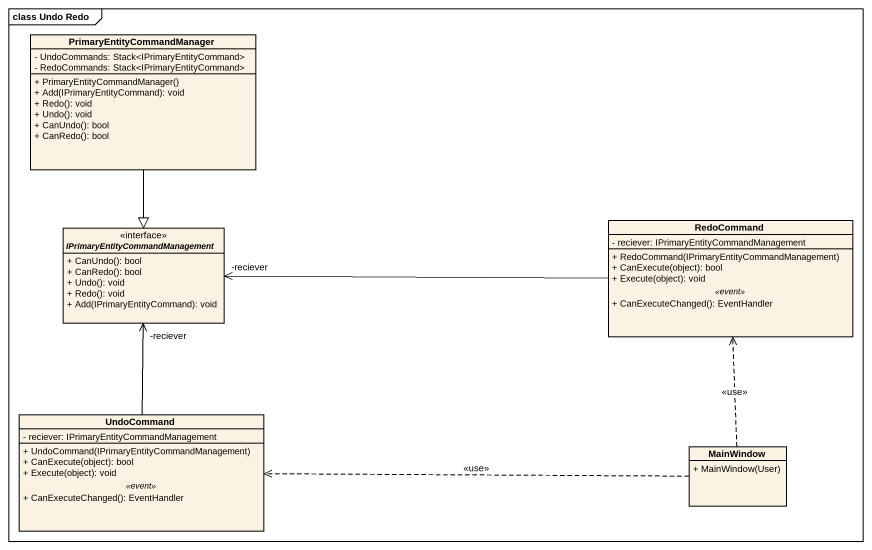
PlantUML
@startuml
mainframe class Undo Redo
hide circle
hide empty members
skinparam classAttributeIconSize 0
class PrimaryEntityCommandManager {
  - UndoCommands: Stack<IPrimaryEntityCommand>
  - RedoCommands: Stack<IPrimaryEntityCommand>
  + PrimaryEntityCommandManager()
  + Add(IPrimaryEntityCommand): void
  + Redo(): void
  + Undo(): void
  + CanUndo(): bool
  + CanRedo(): bool
}
interface "IPrimaryEntityCommandManagement" as IPrimaryEntityCommandManagem {
  + CanUndo(): bool
  + CanRedo(): bool
  + Undo(): void
  + Redo(): void
  + Add(IPrimaryEntityCommand): void
}
class RedoCommand {
  - reciever: IPrimaryEntityCommandManagement
  --
  + RedoCommand(IPrimaryEntityCommandManagement)
  + CanExecute(object): bool
  + Execute(object): void
  .. <<event>> ..
  + CanExecuteChanged(): EventHandler
}
class UndoCommand {
  - reciever: IPrimaryEntityCommandManagement
  --
  + UndoCommand(IPrimaryEntityCommandManagement)
  + CanExecute(object): bool
  + Execute(object): void
  .. <<event>> ..
  + CanExecuteChanged(): EventHandler
}
class MainWindow {
  + MainWindow(User)
}
PrimaryEntityCommandManager --|> IPrimaryEntityCommandManagem
RedoCommand -left-> "-reciever" IPrimaryEntityCommandManagem
UndoCommand -up-> "-reciever" IPrimaryEntityCommandManagem
MainWindow .up.> RedoCommand : <<use>>
MainWindow .left.> UndoCommand : <<use>>
@enduml
